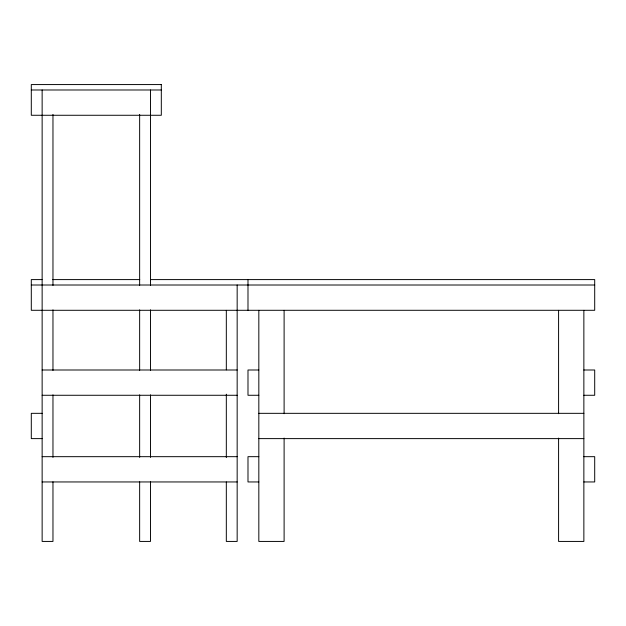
<?xml version="1.0" encoding="UTF-8"?>
<svg xmlns="http://www.w3.org/2000/svg" width="626" height="626" viewBox="0 0 626 626"><rect width="100%" height="100%" fill="white"/><g stroke="black" fill="none" stroke-linecap="round" stroke-linejoin="round"><path stroke-width="0.94" d="M31.3 89.987L161.312 89.987M42.044 279.595L31.3 279.595L31.3 310.293L594.7 310.293L594.7 279.595L150.483 279.595M52.795 279.595L139.739 279.595M31.3 285.01L594.7 285.01M42.138 369.997L237.16 369.997M258.828 369.997L247.99 369.997L247.99 395.272L258.828 395.272M583.862 369.997L594.7 369.997L594.7 395.272L583.862 395.272M42.138 395.272L237.16 395.272M42.138 413.332L31.3 413.332L31.3 438.615L42.138 438.615M258.828 413.332L583.862 413.332M258.828 438.615L583.862 438.615M42.138 456.675L237.16 456.675M258.828 456.675L247.99 456.675L247.99 481.95L258.828 481.95M583.862 456.675L594.7 456.675L594.7 481.95L583.862 481.95M42.138 481.95L237.16 481.95M583.862 310.363L583.862 541.427L558.588 541.427L558.588 438.083M558.588 310.363L558.588 413.708M284.11 310.363L284.11 413.708M284.11 438.083L284.11 541.427L258.828 541.427L258.828 310.363M247.99 279.595L247.99 310.293M237.16 285.01L237.16 541.427L226.322 541.427L226.322 481.957M226.322 310.363L226.322 369.833M226.322 394.208L226.322 457.583M150.483 89.987L150.483 285.417M150.483 309.847L150.483 370.428M150.483 394.857L150.483 457.395M150.483 481.824L150.483 541.427L139.645 541.427L139.645 481.824M139.645 114.417L139.645 285.417M139.645 309.847L139.645 370.428M139.645 394.857L139.645 457.395M52.967 114.417L52.967 285.417M52.967 309.847L52.967 370.428M52.967 394.857L52.967 457.395M52.967 481.824L52.967 541.427L42.138 541.427L42.138 89.987M161.312 84.573L31.3 84.573L31.3 115.27L161.312 115.27L161.312 84.573"/></g></svg>
